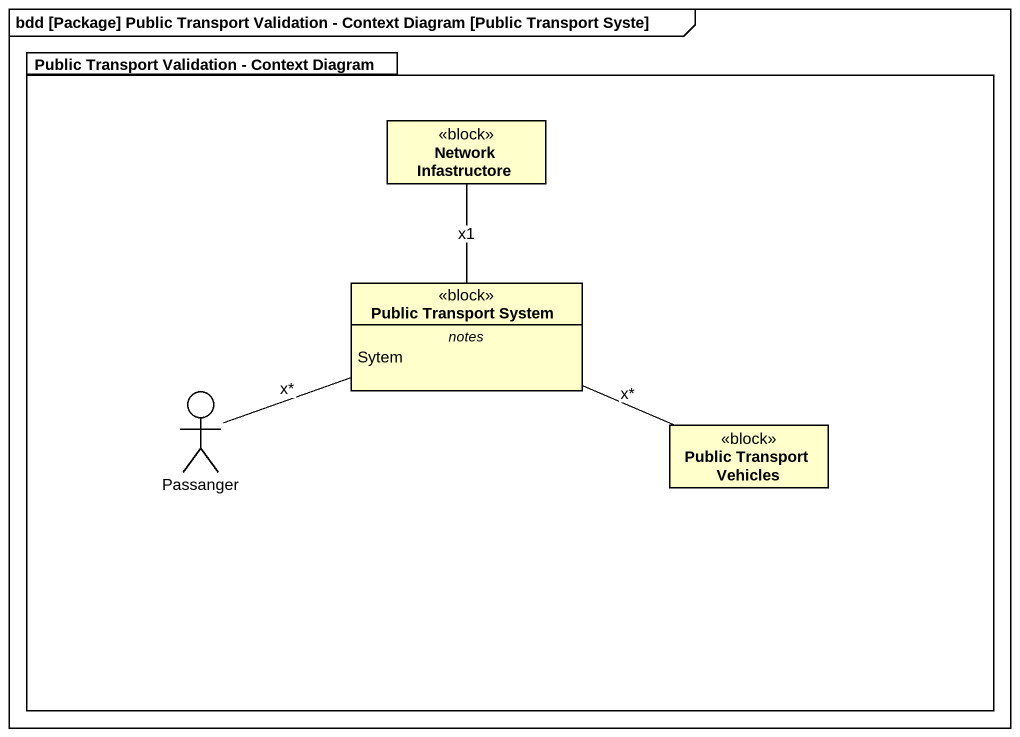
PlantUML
@startuml
mainframe bdd [Package] Public Transport Validation - Context Diagram [Public Transport Syste]
allowmixing
hide circle
hide empty members
package "Public Transport Validation - Context Diagram" as Public_Transport_Validation {
  class "Network Infastructore" as Network_Infastructore <<block>>
  class "Public Transport System" as Public_Transport_System <<block>> {
    -- notes --
    Sytem
  }
  actor Passanger
  class "Public Transport Vehicles" as Public_Transport_Vehicles <<block>>
}
Network_Infastructore -- Public_Transport_System : x1
Passanger -right- Public_Transport_System : x*
Public_Transport_Vehicles -left- Public_Transport_System : x*
@enduml
